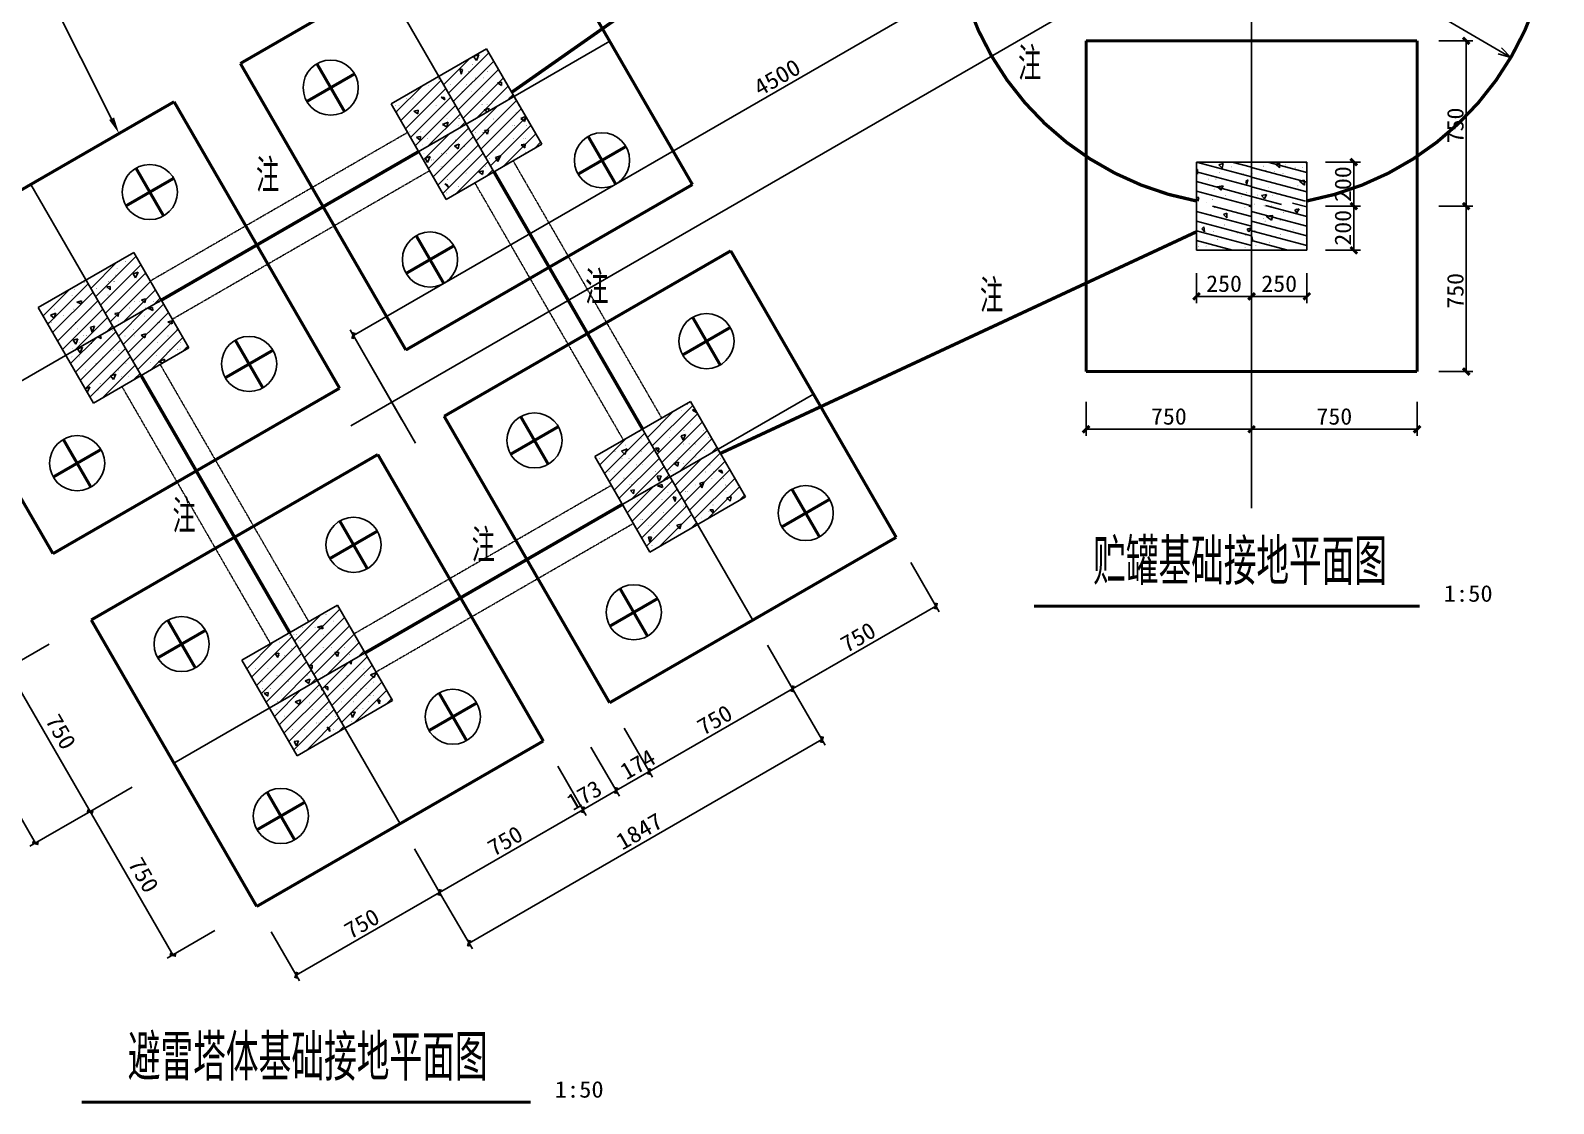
# Model space of a CAD drawing. Header units: millimetres. Extents: x 305 to 121268, y 139 to 42139.
# Drawn here: x 73104 to 86911, y 22163 to 31895 of the extents above; entities that cross this region are included whole.
import ezdxf
from ezdxf.enums import TextEntityAlignment as Align

# ---------------------------------------------------------------- set-up
doc = ezdxf.new("R2010")
doc.units = ezdxf.units.MM
doc.header["$MEASUREMENT"] = 0
doc.linetypes.add('2', pattern=[5, 3, -2])
for name, color, linetype in [('10102', 7, 'Continuous'), ('FZDIM', 3, 'Continuous'), ('GRD', 132, 'Continuous'), ('中文', 2, 'Continuous'), ('图框内框__粗线', 1, 'Continuous'), ('图框外框__细线', 253, 'Continuous'), ('尺寸线及数字', 7, 'Continuous'), ('钢筋', 1, 'Continuous')]:
    doc.layers.add(name, color=color, linetype=linetype)
doc.styles.add('HZ', font='txt', dxfattribs={"width": 0.7, "height": 5, "bigfont": 'STF:宋体'})
doc.styles.add('IDQSTYLE', font='simplex.shx', dxfattribs={"width": 0.7, "bigfont": 'hzfs1.shx'})
doc.linetypes.add('GRD1', pattern='A,0.1,-0.3,0.58,[130,Idq30.shx,S=0.2,R=0,X=0,Y=0],-0.01,[130,Idq30.shx,S=0.2,R=0,X=0,Y=0],-0.01,[130,Idq30.shx,S=0.2,R=0,X=0,Y=0],-0.01,[130,Idq30.shx,S=0.2,R=0,X=0,Y=0],-0.01,0.58,-0.3,0.1', length=2)

msp = doc.modelspace()

# ---------------------------------------------------------------- linework, layer by layer
at = {"layer": '10102'}
for p, q in [((77090, 31643), (76850, 31403)), ((76894, 31327), (77260, 31693)), ((77120, 31657), (77168, 31675)), ((77146, 31623), (77120, 31657)), ((77168, 31675), (77146, 31623)), ((76937, 31251), (77304, 31617)), ((76981, 31175), (77347, 31541)), ((76995, 31546), (77020, 31540)), ((77008, 31499), (76995, 31546)), ((77020, 31540), (77008, 31499)), ((76657, 31393), (76417, 31153)), ((76461, 31077), (76827, 31443)), ((76504, 31001), (76870, 31367)), ((77025, 31099), (77391, 31465)), ((77143, 31097), (77435, 31389)), ((77339, 31420), (77374, 31425)), ((77373, 31394), (77339, 31420)), ((77374, 31425), (77373, 31394)), ((76548, 30925), (76914, 31291)), ((76592, 30849), (76958, 31215)), ((76828, 31291), (76855, 31288)), ((76861, 31264), (76828, 31291)), ((76855, 31288), (76861, 31264)), ((77340, 31210), (77100, 30970)), ((77144, 30894), (77510, 31260)), ((77427, 31261), (77479, 31313)), ((77453, 31288), (77486, 31301)), ((77466, 31283), (77453, 31288)), ((76579, 31162), (76620, 31173)), ((76615, 31138), (76579, 31162)), ((76620, 31173), (76615, 31138)), ((76710, 30847), (77002, 31139)), ((77143, 31097), (77143, 31097)), ((77187, 30818), (77553, 31184)), ((77218, 31174), (77263, 31188)), ((77246, 31156), (77218, 31174)), ((77231, 30742), (77597, 31108)), ((77263, 31188), (77257, 31163)), ((77549, 31097), (77593, 31115)), ((77583, 31070), (77549, 31097)), ((77597, 31110), (77583, 31070)), ((76604, 30928), (76641, 30934)), ((76637, 30900), (76604, 30928)), ((76641, 30934), (76637, 30900)), ((76907, 30960), (76667, 30720)), ((76711, 30644), (77077, 31010)), ((76754, 30568), (77120, 30934)), ((76840, 31043), (76890, 31063)), ((76878, 31022), (76840, 31043)), ((76890, 31063), (76878, 31022)), ((76994, 31011), (77046, 31063)), ((77220, 30987), (77256, 30993)), ((77248, 30955), (77220, 30987)), ((77256, 30993), (77248, 30955)), ((77275, 30666), (77641, 31032)), ((77393, 30664), (77685, 30956)), ((76798, 30492), (77164, 30858)), ((76947, 30847), (76991, 30862)), ((76980, 30820), (76947, 30847)), ((76991, 30862), (76980, 30820)), ((77553, 30856), (77590, 30863)), ((77587, 30830), (77553, 30856)), ((77590, 30863), (77587, 30830)), ((77677, 30828), (77729, 30880)), ((76681, 30735), (76726, 30750)), ((76704, 30698), (76681, 30735)), ((76726, 30750), (76704, 30698)), ((76842, 30416), (77208, 30782)), ((76960, 30414), (77252, 30706)), ((77321, 30743), (77366, 30758)), ((77342, 30705), (77321, 30743)), ((77366, 30758), (77342, 30705)), ((83674, 30700), (84174, 30566)), ((83674, 30700), (84174, 30566)), ((83878, 30677), (83917, 30689)), ((83878, 30677), (83917, 30689)), ((83908, 30647), (83878, 30677)), ((83908, 30647), (83878, 30677)), ((83917, 30689), (83908, 30647)), ((83917, 30689), (83908, 30647)), ((84174, 30654), (83997, 30701)), ((84174, 30654), (83997, 30701)), ((84174, 30653), (84674, 30519)), ((84174, 30653), (84674, 30519)), ((84674, 30607), (84320, 30701)), ((84674, 30607), (84320, 30701)), ((84392, 30680), (84427, 30693)), ((84392, 30680), (84427, 30693)), ((84427, 30649), (84392, 30680)), ((84427, 30649), (84392, 30680)), ((84427, 30693), (84427, 30649)), ((84427, 30693), (84427, 30649)), ((84674, 30694), (84648, 30701)), ((84674, 30694), (84648, 30701)), ((77168, 30613), (77208, 30623)), ((77203, 30588), (77168, 30613)), ((77208, 30623), (77203, 30588)), ((77244, 30578), (77296, 30630)), ((83674, 30633), (83683, 30634)), ((83674, 30633), (83683, 30634)), ((83674, 30612), (84174, 30478)), ((83674, 30612), (84174, 30478)), ((83683, 30591), (83674, 30597)), ((83683, 30591), (83674, 30597)), ((83674, 30524), (84174, 30390)), ((83674, 30524), (84174, 30390)), ((83683, 30634), (83683, 30591)), ((83683, 30634), (83683, 30591)), ((84122, 30524), (84140, 30541)), ((84122, 30524), (84140, 30541)), ((84132, 30500), (84122, 30524)), ((84132, 30500), (84122, 30524)), ((84140, 30541), (84132, 30500)), ((84140, 30541), (84132, 30500)), ((84174, 30565), (84674, 30431)), ((84174, 30565), (84674, 30431)), ((84608, 30527), (84650, 30538)), ((84608, 30527), (84650, 30538)), ((84653, 30493), (84608, 30527)), ((84653, 30493), (84608, 30527)), ((84650, 30538), (84653, 30493)), ((84650, 30538), (84653, 30493)), ((76890, 30474), (76859, 30503)), ((76859, 30503), (76882, 30496)), ((76882, 30496), (76890, 30474)), ((83674, 30437), (84174, 30303)), ((83674, 30437), (84174, 30303)), ((83674, 30379), (83696, 30381)), ((83674, 30379), (83696, 30381)), ((83696, 30381), (83685, 30346)), ((83696, 30381), (83685, 30346)), ((83862, 30477), (83916, 30484)), ((83862, 30477), (83916, 30484)), ((83894, 30446), (83862, 30477)), ((83894, 30446), (83862, 30477)), ((83916, 30484), (83894, 30446)), ((83916, 30484), (83894, 30446)), ((84174, 30477), (84662, 30346)), ((84174, 30477), (84662, 30346)), ((84174, 30389), (84446, 30316)), ((84174, 30389), (84446, 30316)), ((84265, 30397), (84310, 30407)), ((84265, 30397), (84310, 30407)), ((84291, 30369), (84265, 30397)), ((84291, 30369), (84265, 30397)), ((84310, 30407), (84291, 30369)), ((84310, 30407), (84291, 30369)), ((83674, 30253), (84174, 30119)), ((84174, 30207), (83820, 30301)), ((83918, 30225), (83949, 30239)), ((83949, 30239), (83950, 30195)), ((84174, 30294), (84148, 30301)), ((84174, 30253), (84674, 30119)), ((84174, 30253), (84674, 30119)), ((84300, 30307), (84674, 30207)), ((84300, 30307), (84674, 30207)), ((84674, 30294), (84544, 30329)), ((84674, 30294), (84544, 30329)), ((84565, 30266), (84606, 30277)), ((84565, 30266), (84606, 30277)), ((84583, 30240), (84565, 30266)), ((84583, 30240), (84565, 30266)), ((84606, 30277), (84583, 30240)), ((84606, 30277), (84583, 30240)), ((83674, 30165), (84174, 30031)), ((83722, 30096), (83740, 30113)), ((83740, 30113), (83746, 30068)), ((83950, 30195), (83918, 30225)), ((84133, 30094), (84172, 30105)), ((84172, 30105), (84149, 30068)), ((84174, 30165), (84674, 30031)), ((84174, 30165), (84674, 30031)), ((84307, 30210), (84366, 30216)), ((84307, 30210), (84366, 30216)), ((84355, 30175), (84307, 30210)), ((84355, 30175), (84307, 30210)), ((84366, 30216), (84355, 30175)), ((84366, 30216), (84355, 30175)), ((83674, 30077), (84174, 29943)), ((83674, 29989), (84002, 29901)), ((83746, 30068), (83722, 30096)), ((84149, 30068), (84133, 30094)), ((84174, 30077), (84674, 29943)), ((84174, 30077), (84674, 29943)), ((84174, 30025), (84177, 30027)), ((84174, 30025), (84177, 30027)), ((84184, 29982), (84174, 29993)), ((84184, 29982), (84174, 29993)), ((84174, 29989), (84502, 29901)), ((84174, 29989), (84502, 29901)), ((84177, 30027), (84184, 29982)), ((84177, 30027), (84184, 29982)), ((73694, 29480), (74060, 29846)), ((73891, 29796), (73651, 29556)), ((73738, 29404), (74104, 29770)), ((73782, 29328), (74148, 29694)), ((74034, 29689), (74079, 29704)), ((74055, 29651), (74034, 29689)), ((74079, 29704), (74055, 29651)), ((73261, 29230), (73627, 29596)), ((73795, 29571), (73828, 29573)), ((73827, 29542), (73795, 29571)), ((73826, 29252), (74192, 29618)), ((73828, 29573), (73827, 29542)), ((73458, 29546), (73218, 29306)), ((73305, 29154), (73671, 29520)), ((73349, 29078), (73715, 29444)), ((73523, 29431), (73566, 29444)), ((73567, 29414), (73523, 29431)), ((73566, 29444), (73567, 29414)), ((73944, 29250), (74236, 29542)), ((73944, 29047), (74310, 29413)), ((74111, 29453), (74148, 29460)), ((74145, 29427), (74111, 29453)), ((74148, 29460), (74145, 29427)), ((74228, 29414), (74280, 29466)), ((73285, 29312), (73335, 29332)), ((73319, 29286), (73285, 29312)), ((73335, 29332), (73319, 29286)), ((73393, 29002), (73759, 29368)), ((73511, 29000), (73803, 29292)), ((73868, 29329), (73903, 29334)), ((73900, 29301), (73868, 29329)), ((73903, 29334), (73900, 29301)), ((74141, 29363), (73901, 29123)), ((73988, 28971), (74354, 29337)), ((74174, 29375), (74209, 29381)), ((74212, 29354), (74174, 29375)), ((74209, 29381), (74212, 29354)), ((73511, 28797), (73877, 29163)), ((73648, 29205), (73686, 29213)), ((73664, 29160), (73648, 29205)), ((73686, 29213), (73664, 29160)), ((73795, 29164), (73847, 29216)), ((74032, 28895), (74398, 29261)), ((74076, 28819), (74442, 29185)), ((74107, 29131), (74149, 29143)), ((74149, 29143), (74142, 29106)), ((74348, 29252), (74387, 29261)), ((74389, 29233), (74348, 29252)), ((74387, 29261), (74389, 29233)), ((73708, 29113), (73468, 28873)), ((73492, 29087), (73534, 29099)), ((73516, 29051), (73492, 29087)), ((73534, 29099), (73516, 29051)), ((73531, 29006), (73577, 29022)), ((73555, 28970), (73531, 29006)), ((73555, 28721), (73921, 29087)), ((73577, 29022), (73555, 28970)), ((73599, 28645), (73965, 29011)), ((73744, 29102), (73714, 29117)), ((73730, 29126), (73739, 29127)), ((73739, 29127), (73744, 29102)), ((74142, 29106), (74107, 29131)), ((74194, 28817), (74486, 29109)), ((74478, 28981), (74530, 29033)), ((74509, 29013), (74539, 29018)), ((74517, 29003), (74509, 29013)), ((73643, 28569), (74009, 28935)), ((73761, 28567), (74053, 28859)), ((74265, 28889), (74320, 28914)), ((74303, 28880), (74265, 28889)), ((74320, 28914), (74315, 28886)), ((73831, 28763), (73877, 28779)), ((73856, 28728), (73831, 28763)), ((73877, 28779), (73856, 28728)), ((74045, 28731), (74097, 28783)), ((73599, 28645), (73642, 28664)), ((73642, 28664), (73619, 28611)), ((78937, 28444), (78697, 28204)), ((78741, 28128), (79107, 28494)), ((79104, 28452), (79126, 28461)), ((79143, 28431), (79104, 28452)), ((78784, 28052), (79150, 28418)), ((78828, 27976), (79194, 28342)), ((78504, 28194), (78264, 27954)), ((78308, 27878), (78674, 28244)), ((78351, 27802), (78717, 28168)), ((78872, 27900), (79238, 28266)), ((78990, 27898), (79282, 28190)), ((79002, 28219), (79042, 28230)), ((79022, 28179), (79002, 28219)), ((79042, 28230), (79022, 28179)), ((78395, 27726), (78761, 28092)), ((78463, 28080), (78513, 28101)), ((78493, 28050), (78463, 28080)), ((78513, 28101), (78493, 28050)), ((78769, 28106), (78800, 28108)), ((78796, 28074), (78769, 28106)), ((78800, 28108), (78796, 28074)), ((78991, 27695), (79357, 28061)), ((79274, 28062), (79326, 28114)), ((78439, 27650), (78805, 28016)), ((78557, 27648), (78849, 27940)), ((78939, 27969), (78979, 27979)), ((78973, 27943), (78939, 27969)), ((79187, 28011), (78947, 27771)), ((78979, 27979), (78973, 27943)), ((79034, 27619), (79400, 27985)), ((79078, 27543), (79444, 27909)), ((79342, 27905), (79371, 27905)), ((79376, 27880), (79342, 27905)), ((79371, 27905), (79376, 27880)), ((78754, 27761), (78514, 27521)), ((78558, 27445), (78924, 27811)), ((78786, 27852), (78821, 27856)), ((78803, 27808), (78786, 27852)), ((78789, 27766), (78829, 27776)), ((78834, 27751), (78789, 27766)), ((78821, 27856), (78803, 27808)), ((78829, 27776), (78834, 27751)), ((78841, 27812), (78893, 27864)), ((79122, 27467), (79488, 27833)), ((79172, 27790), (79209, 27797)), ((79189, 27747), (79172, 27790)), ((79209, 27797), (79189, 27747)), ((79240, 27465), (79532, 27757)), ((78542, 27723), (78577, 27728)), ((78570, 27691), (78542, 27723)), ((78577, 27728), (78570, 27691)), ((78601, 27369), (78967, 27735)), ((78645, 27293), (79011, 27659)), ((78931, 27664), (78955, 27658)), ((78949, 27623), (78931, 27664)), ((78955, 27658), (78949, 27623)), ((79417, 27656), (79455, 27665)), ((79448, 27627), (79417, 27656)), ((79455, 27665), (79448, 27627)), ((79524, 27629), (79576, 27681)), ((78689, 27217), (79055, 27583)), ((78807, 27215), (79099, 27507)), ((79262, 27546), (79293, 27547)), ((79293, 27517), (79262, 27546)), ((79293, 27547), (79293, 27517)), ((78963, 27408), (79003, 27418)), ((78990, 27374), (78963, 27408)), ((79003, 27418), (78990, 27374)), ((79091, 27379), (79143, 27431)), ((78707, 27303), (78734, 27301)), ((78720, 27257), (78707, 27303)), ((78734, 27301), (78720, 27257)), ((75738, 26597), (75498, 26357)), ((75541, 26281), (75907, 26647)), ((75585, 26205), (75951, 26571)), ((75108, 26031), (75474, 26397)), ((75629, 26129), (75995, 26495)), ((75673, 26053), (76039, 26419)), ((75706, 26482), (75750, 26496)), ((75753, 26469), (75706, 26482)), ((75750, 26496), (75753, 26469)), ((75305, 26347), (75065, 26107)), ((75152, 25955), (75518, 26321)), ((75196, 25879), (75562, 26245)), ((75322, 26245), (75357, 26249)), ((75347, 26209), (75322, 26245)), ((75357, 26249), (75347, 26209)), ((75791, 26051), (76083, 26343)), ((75864, 26254), (75898, 26257)), ((75888, 26218), (75864, 26254)), ((75898, 26257), (75888, 26218)), ((76075, 26215), (76127, 26267)), ((75240, 25803), (75606, 26169)), ((75627, 26137), (75659, 26139)), ((75659, 26108), (75627, 26137)), ((75659, 26139), (75659, 26108)), ((75988, 26164), (75748, 25924)), ((75791, 25848), (76157, 26214)), ((75835, 25772), (76201, 26138)), ((76010, 26147), (75992, 26167)), ((76014, 26180), (76010, 26147)), ((75358, 25801), (75650, 26093)), ((75358, 25598), (75724, 25964)), ((75593, 25998), (75636, 26011)), ((75626, 25972), (75593, 25998)), ((75636, 26011), (75626, 25972)), ((75642, 25965), (75694, 26017)), ((75879, 25696), (76245, 26062)), ((75923, 25620), (76289, 25986)), ((76185, 26051), (76234, 26070)), ((76220, 26026), (76185, 26051)), ((76234, 26070), (76220, 26026)), ((75224, 25886), (75260, 25892)), ((75256, 25858), (75224, 25886)), ((75260, 25892), (75256, 25858)), ((75555, 25914), (75315, 25674)), ((75402, 25522), (75768, 25888)), ((75503, 25805), (75553, 25824)), ((75553, 25824), (75542, 25783)), ((75738, 25919), (75749, 25921)), ((75753, 25915), (75738, 25919)), ((75770, 25941), (75800, 25942)), ((75801, 25913), (75770, 25941)), ((75800, 25942), (75801, 25913)), ((76041, 25618), (76333, 25910)), ((76247, 25827), (76272, 25822)), ((76268, 25787), (76247, 25827)), ((76272, 25822), (76268, 25787)), ((76325, 25782), (76377, 25834)), ((75446, 25446), (75812, 25812)), ((75490, 25370), (75856, 25736)), ((75542, 25783), (75503, 25805)), ((76008, 25708), (76046, 25716)), ((76024, 25664), (76008, 25708)), ((76046, 25716), (76024, 25664)), ((75608, 25368), (75900, 25660)), ((75795, 25577), (75816, 25568)), ((75817, 25538), (75795, 25577)), ((75816, 25568), (75817, 25538)), ((75892, 25532), (75944, 25584)), ((75496, 25448), (75533, 25454)), ((75517, 25408), (75496, 25448)), ((75533, 25454), (75517, 25408))]:
    msp.add_line(p, q, dxfattribs=at)
for points in [[(77169, 31649), (77172, 31646), (77165, 31644), (77168, 31641)], [(77210, 31709), (77214, 31707), (77208, 31704), (77212, 31702)], [(77079, 31526), (77079, 31521), (77073, 31526), (77073, 31520)], [(77111, 31588), (77112, 31583), (77105, 31585), (77107, 31581)], [(77249, 31527), (77250, 31522), (77243, 31526), (77244, 31521)], [(76709, 31399), (76712, 31397), (76706, 31394), (76709, 31392)], [(76804, 31456), (76804, 31451), (76798, 31456), (76798, 31450)], [(76910, 31409), (76914, 31407), (76907, 31404), (76911, 31402)], [(76915, 31466), (76915, 31461), (76909, 31466), (76909, 31460)], [(77017, 31347), (77018, 31341), (77011, 31346), (77012, 31341)], [(77058, 31407), (77059, 31402), (77052, 31406), (77053, 31401)], [(77099, 31409), (77102, 31406), (77095, 31404), (77098, 31401)], [(77107, 31347), (77108, 31342), (77101, 31346), (77102, 31341)], [(77140, 31466), (77140, 31461), (77134, 31466), (77134, 31460)], [(77201, 31348), (77203, 31344), (77196, 31345), (77198, 31341)], [(77208, 31468), (77211, 31465), (77204, 31464), (77207, 31461)], [(76414, 31218), (76417, 31215), (76409, 31214), (76412, 31211)], [(76447, 31217), (76449, 31213), (76442, 31215), (76443, 31211)], [(76513, 31279), (76516, 31276), (76509, 31274), (76512, 31271)], [(76575, 31277), (76575, 31271), (76569, 31276), (76569, 31271)], [(76722, 31337), (76724, 31333), (76717, 31335), (76718, 31331)], [(76782, 31218), (76784, 31215), (76777, 31214), (76779, 31211)], [(77201, 31227), (77202, 31222), (77195, 31226), (77196, 31221)], [(77244, 31227), (77246, 31223), (77238, 31225), (77240, 31221)], [(77324, 31289), (77328, 31287), (77322, 31284), (77326, 31282)], [(77332, 31289), (77335, 31287), (77329, 31284), (77333, 31282)], [(77445, 31287), (77447, 31282), (77439, 31286), (77441, 31281)], [(77491, 31276), (77495, 31274), (77488, 31271), (77492, 31269)], [(77527, 31216), (77531, 31214), (77524, 31211), (77528, 31209)], [(76436, 31158), (76438, 31154), (76431, 31155), (76433, 31151)], [(76540, 31157), (76540, 31151), (76534, 31156), (76534, 31151)], [(76615, 31158), (76618, 31154), (76610, 31155), (76612, 31151)], [(76883, 31096), (76883, 31091), (76877, 31096), (76877, 31090)], [(76985, 31099), (76988, 31096), (76981, 31094), (76985, 31091)], [(76994, 31097), (76995, 31092), (76988, 31096), (76989, 31091)], [(77091, 31168), (77094, 31165), (77086, 31165), (77089, 31161)], [(77161, 31106), (77161, 31105), (77155, 31106), (77155, 31105)], [(77303, 31094), (77304, 31089), (77297, 31093), (77298, 31088)], [(77509, 31154), (77510, 31150), (77503, 31152), (77504, 31148)], [(77563, 31096), (77567, 31094), (77561, 31091), (77564, 31089)], [(76544, 30978), (76547, 30975), (76539, 30975), (76542, 30971)], [(76645, 30977), (76647, 30973), (76639, 30976), (76641, 30971)], [(76860, 31039), (76865, 31037), (76858, 31034), (76862, 31032)], [(76894, 31037), (76895, 31032), (76888, 31036), (76889, 31031)], [(76989, 31038), (76991, 31034), (76984, 31035), (76986, 31031)], [(77030, 30966), (77034, 30964), (77028, 30961), (77032, 30959)], [(77062, 31026), (77066, 31024), (77059, 31021), (77063, 31019)], [(77138, 30975), (77140, 30971), (77133, 30972), (77135, 30968)], [(77200, 30976), (77203, 30973), (77196, 30971), (77199, 30968)], [(77212, 30974), (77213, 30970), (77206, 30972), (77208, 30968)], [(77475, 31036), (77479, 31034), (77472, 31031), (77476, 31029)], [(77496, 31033), (77496, 31027), (77490, 31033), (77490, 31027)], [(77602, 31036), (77605, 31033), (77598, 31031), (77602, 31028)], [(76655, 30859), (76658, 30857), (76652, 30854), (76655, 30852)], [(76705, 30919), (76708, 30916), (76701, 30914), (76705, 30911)], [(76913, 30844), (76915, 30840), (76908, 30842), (76909, 30838)], [(76957, 30904), (76959, 30900), (76951, 30902), (76953, 30898)], [(77039, 30846), (77043, 30843), (77036, 30841), (77039, 30838)], [(77290, 30794), (77292, 30790), (77285, 30792), (77286, 30788)], [(77353, 30856), (77356, 30854), (77350, 30851), (77353, 30849)], [(77481, 30916), (77485, 30914), (77479, 30911), (77483, 30909)], [(77554, 30855), (77557, 30852), (77549, 30851), (77552, 30848)], [(77557, 30855), (77559, 30852), (77552, 30852), (77555, 30848)], [(77575, 30914), (77576, 30910), (77569, 30912), (77571, 30908)], [(77592, 30795), (77594, 30791), (77587, 30792), (77589, 30788)], [(77593, 30916), (77598, 30914), (77591, 30911), (77595, 30909)], [(76674, 30785), (76676, 30781), (76669, 30782), (76671, 30778)], [(76743, 30724), (76743, 30718), (76737, 30723), (76738, 30718)], [(76761, 30724), (76762, 30720), (76755, 30722), (76757, 30718)], [(76826, 30665), (76829, 30662), (76821, 30661), (76824, 30658)], [(76832, 30784), (76834, 30780), (76827, 30782), (76828, 30778)], [(76842, 30666), (76846, 30664), (76839, 30661), (76843, 30659)], [(76879, 30784), (76880, 30780), (76873, 30782), (76874, 30778)], [(77066, 30725), (77068, 30722), (77061, 30721), (77064, 30718)], [(77229, 30665), (77232, 30662), (77224, 30661), (77227, 30658)], [(77265, 30734), (77266, 30728), (77259, 30733), (77260, 30727)], [(77395, 30674), (77397, 30670), (77389, 30672), (77391, 30668)], [(83828, 30697), (83829, 30701), (83833, 30695), (83835, 30699)], [(83828, 30697), (83829, 30701), (83833, 30695), (83835, 30699)], [(83990, 30657), (83993, 30661), (83995, 30654), (83998, 30657)], [(83990, 30657), (83993, 30661), (83995, 30654), (83998, 30657)], [(84279, 30665), (84284, 30668), (84282, 30660), (84287, 30663)], [(84279, 30665), (84284, 30668), (84282, 30660), (84287, 30663)], [(84417, 30661), (84418, 30665), (84423, 30660), (84424, 30665)], [(84417, 30661), (84418, 30665), (84423, 30660), (84424, 30665)], [(84479, 30674), (84481, 30678), (84485, 30672), (84487, 30676)], [(84479, 30674), (84481, 30678), (84485, 30672), (84487, 30676)], [(84565, 30649), (84571, 30652), (84568, 30644), (84574, 30647)], [(84565, 30649), (84571, 30652), (84568, 30644), (84574, 30647)], [(84632, 30652), (84636, 30655), (84636, 30647), (84640, 30651)], [(84632, 30652), (84636, 30655), (84636, 30647), (84640, 30651)], [(76887, 30544), (76887, 30538), (76881, 30543), (76881, 30538)], [(76907, 30604), (76907, 30598), (76901, 30603), (76901, 30598)], [(76961, 30546), (76964, 30543), (76957, 30541), (76960, 30538)], [(77053, 30606), (77057, 30603), (77050, 30601), (77053, 30598)], [(77272, 30604), (77273, 30598), (77266, 30603), (77267, 30598)], [(83777, 30546), (83779, 30550), (83782, 30543), (83784, 30547)], [(83777, 30546), (83779, 30550), (83782, 30543), (83784, 30547)], [(83847, 30547), (83852, 30551), (83850, 30542), (83855, 30545)], [(83847, 30547), (83852, 30551), (83850, 30542), (83855, 30545)], [(83881, 30604), (83881, 30608), (83887, 30603), (83887, 30607)], [(83881, 30604), (83881, 30608), (83887, 30603), (83887, 30607)], [(84095, 30595), (84098, 30599), (84100, 30592), (84103, 30595)], [(84095, 30595), (84098, 30599), (84100, 30592), (84103, 30595)], [(84140, 30636), (84140, 30640), (84145, 30635), (84146, 30639)], [(84140, 30636), (84140, 30640), (84145, 30635), (84146, 30639)], [(84177, 30597), (84178, 30601), (84183, 30596), (84184, 30600)], [(84177, 30597), (84178, 30601), (84183, 30596), (84184, 30600)], [(84300, 30626), (84302, 30630), (84305, 30623), (84307, 30627)], [(84300, 30626), (84302, 30630), (84305, 30623), (84307, 30627)], [(84377, 30615), (84381, 30618), (84381, 30610), (84385, 30614)], [(84377, 30615), (84381, 30618), (84381, 30610), (84385, 30614)], [(84455, 30600), (84460, 30603), (84458, 30595), (84463, 30598)], [(84455, 30600), (84460, 30603), (84458, 30595), (84463, 30598)], [(76876, 30425), (76878, 30421), (76870, 30422), (76872, 30418)], [(76986, 30484), (76987, 30478), (76980, 30483), (76981, 30478)], [(83830, 30457), (83834, 30460), (83833, 30452), (83838, 30455)], [(83830, 30457), (83834, 30460), (83833, 30452), (83838, 30455)], [(83934, 30396), (83938, 30399), (83938, 30391), (83942, 30395)], [(83934, 30396), (83938, 30399), (83938, 30391), (83942, 30395)], [(84064, 30411), (84068, 30414), (84068, 30406), (84072, 30410)], [(84064, 30411), (84068, 30414), (84068, 30406), (84072, 30410)], [(84076, 30391), (84080, 30394), (84079, 30386), (84084, 30389)], [(84076, 30391), (84080, 30394), (84079, 30386), (84084, 30389)], [(84123, 30428), (84126, 30431), (84127, 30424), (84130, 30428)], [(84123, 30428), (84126, 30431), (84127, 30424), (84130, 30428)], [(84222, 30401), (84225, 30405), (84227, 30398), (84230, 30401)], [(84222, 30401), (84225, 30405), (84227, 30398), (84230, 30401)], [(84322, 30471), (84326, 30474), (84325, 30466), (84329, 30469)], [(84322, 30471), (84326, 30474), (84325, 30466), (84329, 30469)], [(84362, 30399), (84365, 30403), (84367, 30395), (84370, 30399)], [(84362, 30399), (84365, 30403), (84367, 30395), (84370, 30399)], [(84511, 30380), (84514, 30384), (84516, 30377), (84519, 30381)], [(84511, 30380), (84514, 30384), (84516, 30377), (84519, 30381)], [(84590, 30486), (84594, 30490), (84593, 30482), (84598, 30485)], [(84590, 30486), (84594, 30490), (84593, 30482), (84598, 30485)], [(83672, 30365), (83672, 30370), (83678, 30366), (83678, 30370)], [(83672, 30365), (83672, 30370), (83678, 30366), (83678, 30370)], [(83758, 30338), (83760, 30341), (83764, 30335), (83765, 30339)], [(83758, 30338), (83760, 30341), (83764, 30335), (83765, 30339)], [(83814, 30364), (83818, 30367), (83818, 30359), (83822, 30363)], [(83814, 30364), (83818, 30367), (83818, 30359), (83822, 30363)], [(83834, 30288), (83838, 30292), (83838, 30284), (83842, 30287)], [(84110, 30289), (84111, 30293), (84115, 30287), (84117, 30291)], [(84175, 30248), (84176, 30252), (84181, 30246), (84182, 30250)], [(84175, 30248), (84176, 30252), (84181, 30246), (84182, 30250)], [(84199, 30319), (84200, 30323), (84205, 30317), (84206, 30321)], [(84199, 30319), (84200, 30323), (84205, 30317), (84206, 30321)], [(84284, 30304), (84289, 30307), (84287, 30299), (84292, 30302)], [(84284, 30304), (84289, 30307), (84287, 30299), (84292, 30302)], [(84352, 30303), (84355, 30306), (84358, 30299), (84360, 30303)], [(84352, 30303), (84355, 30306), (84358, 30299), (84360, 30303)], [(84457, 30243), (84461, 30246), (84461, 30238), (84465, 30242)], [(84457, 30243), (84461, 30246), (84461, 30238), (84465, 30242)], [(84526, 30244), (84530, 30247), (84530, 30239), (84534, 30243)], [(84526, 30244), (84530, 30247), (84530, 30239), (84534, 30243)], [(84574, 30279), (84576, 30283), (84579, 30276), (84581, 30280)], [(84574, 30279), (84576, 30283), (84579, 30276), (84581, 30280)], [(84626, 30309), (84628, 30313), (84631, 30306), (84633, 30310)], [(84626, 30309), (84628, 30313), (84631, 30306), (84633, 30310)], [(83801, 30227), (83805, 30230), (83804, 30222), (83809, 30225)], [(83864, 30114), (83864, 30118), (83870, 30114), (83870, 30118)], [(83925, 30131), (83930, 30134), (83929, 30126), (83933, 30129)], [(84281, 30186), (84284, 30190), (84286, 30183), (84288, 30187)], [(84281, 30186), (84284, 30190), (84286, 30183), (84288, 30187)], [(84293, 30165), (84296, 30169), (84298, 30162), (84301, 30165)], [(84293, 30165), (84296, 30169), (84298, 30162), (84301, 30165)], [(84429, 30170), (84431, 30174), (84434, 30167), (84436, 30171)], [(84429, 30170), (84431, 30174), (84434, 30167), (84436, 30171)], [(83739, 30091), (83740, 30095), (83744, 30089), (83746, 30093)], [(83822, 30071), (83826, 30074), (83825, 30066), (83830, 30069)], [(83863, 29994), (83863, 29999), (83869, 29994), (83869, 29999)], [(84039, 30052), (84043, 30056), (84044, 30048), (84047, 30052)], [(84117, 30037), (84120, 30041), (84122, 30034), (84125, 30037)], [(84154, 30095), (84159, 30098), (84158, 30090), (84162, 30093)], [(84202, 30080), (84203, 30085), (84208, 30080), (84209, 30084)], [(84202, 30080), (84203, 30085), (84208, 30080), (84209, 30084)], [(84334, 29972), (84335, 29976), (84340, 29971), (84341, 29975)], [(84334, 29972), (84335, 29976), (84340, 29971), (84341, 29975)], [(84432, 30043), (84431, 30047), (84438, 30043), (84437, 30048)], [(84432, 30043), (84431, 30047), (84438, 30043), (84437, 30048)], [(84547, 30084), (84547, 30089), (84553, 30083), (84553, 30088)], [(84547, 30084), (84547, 30089), (84553, 30083), (84553, 30088)], [(84662, 30007), (84664, 30011), (84667, 30004), (84669, 30007)], [(84662, 30007), (84664, 30011), (84667, 30004), (84669, 30007)], [(74019, 29860), (74020, 29854), (74013, 29859), (74014, 29854)], [(83692, 29931), (83692, 29935), (83698, 29931), (83698, 29936)], [(83758, 29937), (83757, 29941), (83764, 29937), (83763, 29942)], [(84111, 29929), (84114, 29932), (84115, 29925), (84118, 29928)], [(84165, 29957), (84170, 29960), (84168, 29951), (84173, 29954)], [(84212, 29944), (84211, 29948), (84218, 29945), (84217, 29949)], [(84212, 29944), (84211, 29948), (84218, 29945), (84217, 29949)], [(73891, 29740), (73893, 29736), (73886, 29738), (73887, 29734)], [(73968, 29801), (73971, 29798), (73963, 29798), (73966, 29794)], [(73504, 29552), (73507, 29550), (73501, 29547), (73504, 29544)], [(73594, 29612), (73598, 29610), (73591, 29607), (73595, 29604)], [(73703, 29560), (73704, 29554), (73697, 29559), (73698, 29554)], [(73789, 29562), (73793, 29560), (73786, 29557), (73789, 29554)], [(73813, 29620), (73814, 29615), (73807, 29619), (73808, 29614)], [(73858, 29622), (73862, 29620), (73855, 29617), (73859, 29615)], [(73869, 29620), (73870, 29615), (73863, 29619), (73864, 29614)], [(73876, 29680), (73878, 29676), (73871, 29678), (73872, 29674)], [(74014, 29562), (74017, 29560), (74011, 29557), (74014, 29554)], [(74145, 29682), (74148, 29679), (74141, 29677), (74144, 29674)], [(73481, 29492), (73485, 29490), (73478, 29487), (73482, 29485)], [(73577, 29432), (73580, 29429), (73573, 29427), (73576, 29424)], [(73703, 29431), (73706, 29428), (73698, 29427), (73701, 29424)], [(73715, 29501), (73718, 29498), (73711, 29497), (73714, 29494)], [(73811, 29499), (73811, 29494), (73805, 29499), (73805, 29493)], [(74050, 29441), (74052, 29437), (74045, 29438), (74047, 29434)], [(74094, 29442), (74097, 29440), (74091, 29437), (74094, 29435)], [(74191, 29501), (74194, 29498), (74187, 29497), (74190, 29494)], [(74218, 29442), (74221, 29439), (74214, 29437), (74217, 29434)], [(74272, 29428), (74275, 29425), (74267, 29425), (74270, 29421)], [(73322, 29371), (73324, 29368), (73317, 29367), (73320, 29364)], [(73330, 29311), (73333, 29308), (73326, 29307), (73329, 29304)], [(73408, 29310), (73409, 29304), (73402, 29309), (73403, 29304)], [(73458, 29311), (73461, 29308), (73453, 29307), (73456, 29304)], [(73498, 29371), (73501, 29367), (73493, 29368), (73496, 29364)], [(73655, 29372), (73658, 29369), (73651, 29367), (73654, 29364)], [(73868, 29321), (73870, 29318), (73863, 29318), (73865, 29314)], [(74002, 29380), (74003, 29375), (73996, 29379), (73997, 29374)], [(74141, 29308), (74143, 29304), (74136, 29305), (74138, 29301)], [(74149, 29381), (74151, 29377), (74144, 29378), (74146, 29374)], [(74179, 29368), (74182, 29364), (74174, 29365), (74177, 29361)], [(73267, 29250), (73268, 29244), (73261, 29249), (73262, 29244)], [(73292, 29252), (73295, 29249), (73288, 29247), (73292, 29244)], [(73475, 29190), (73476, 29185), (73470, 29189), (73471, 29184)], [(73511, 29251), (73514, 29248), (73507, 29247), (73510, 29244)], [(73527, 29192), (73531, 29190), (73524, 29187), (73528, 29185)], [(73672, 29191), (73673, 29186), (73666, 29188), (73668, 29184)], [(73852, 29177), (73852, 29171), (73846, 29176), (73846, 29171)], [(73901, 29262), (73905, 29260), (73899, 29257), (73903, 29255)], [(74040, 29189), (74044, 29186), (74037, 29184), (74040, 29181)], [(74256, 29248), (74258, 29245), (74251, 29244), (74254, 29241)], [(74277, 29247), (74279, 29243), (74272, 29245), (74273, 29241)], [(74324, 29187), (74325, 29182), (74318, 29186), (74319, 29181)], [(74427, 29187), (74429, 29183), (74422, 29185), (74423, 29181)], [(73484, 29012), (73488, 29010), (73482, 29007), (73486, 29005)], [(73550, 29072), (73553, 29069), (73546, 29067), (73550, 29064)], [(73583, 29132), (73586, 29129), (73579, 29127), (73583, 29124)], [(73616, 29130), (73617, 29125), (73610, 29129), (73611, 29124)], [(73661, 29058), (73664, 29054), (73656, 29055), (73658, 29051)], [(73747, 29119), (73750, 29116), (73743, 29114), (73747, 29111)], [(73856, 28997), (73857, 28993), (73850, 28995), (73852, 28991)], [(73908, 28998), (73910, 28994), (73903, 28995), (73905, 28991)], [(73964, 29127), (73964, 29121), (73958, 29126), (73958, 29121)], [(74045, 29129), (74048, 29126), (74041, 29124), (74045, 29121)], [(74197, 29068), (74200, 29065), (74192, 29064), (74195, 29061)], [(74257, 29069), (74261, 29067), (74254, 29064), (74258, 29062)], [(74355, 29127), (74355, 29121), (74349, 29126), (74349, 29121)], [(74364, 29007), (74366, 29003), (74359, 29005), (74360, 29001)], [(74439, 29006), (74439, 29001), (74433, 29006), (74433, 29000)], [(74460, 29009), (74463, 29006), (74456, 29004), (74459, 29001)], [(74465, 29069), (74469, 29067), (74462, 29064), (74466, 29062)], [(73482, 28937), (73483, 28933), (73476, 28935), (73478, 28931)], [(73548, 28938), (73550, 28934), (73543, 28935), (73545, 28931)], [(73594, 28877), (73596, 28873), (73588, 28875), (73590, 28871)], [(73699, 28877), (73701, 28873), (73693, 28875), (73695, 28871)], [(73757, 28937), (73757, 28932), (73751, 28936), (73751, 28931)], [(73970, 28878), (73972, 28874), (73964, 28875), (73967, 28871)], [(74194, 28887), (74196, 28882), (74189, 28886), (74190, 28881)], [(74198, 28949), (74202, 28947), (74195, 28944), (74199, 28942)], [(74245, 28949), (74249, 28947), (74242, 28944), (74246, 28942)], [(73604, 28819), (73607, 28816), (73600, 28814), (73603, 28811)], [(73829, 28758), (73832, 28755), (73824, 28754), (73827, 28751)], [(73902, 28819), (73905, 28816), (73898, 28814), (73901, 28811)], [(73903, 28818), (73906, 28815), (73899, 28814), (73901, 28811)], [(73929, 28759), (73932, 28756), (73925, 28754), (73928, 28751)], [(73995, 28757), (73996, 28752), (73990, 28756), (73990, 28751)], [(74078, 28828), (74081, 28825), (74073, 28824), (74076, 28821)], [(73719, 28636), (73719, 28631), (73713, 28636), (73713, 28630)], [(73737, 28697), (73739, 28693), (73732, 28695), (73733, 28691)], [(73768, 28698), (73771, 28695), (73763, 28694), (73766, 28691)], [(73653, 28579), (73656, 28576), (73649, 28574), (73652, 28571)], [(79007, 28449), (79011, 28447), (79003, 28445), (79007, 28442)], [(79066, 28507), (79066, 28502), (79060, 28507), (79060, 28501)], [(78813, 28329), (78816, 28326), (78809, 28325), (78812, 28322)], [(78865, 28389), (78867, 28385), (78860, 28386), (78862, 28382)], [(79089, 28329), (79091, 28326), (79084, 28325), (79087, 28322)], [(78626, 28258), (78627, 28253), (78620, 28257), (78621, 28252)], [(78642, 28199), (78644, 28195), (78637, 28196), (78639, 28192)], [(78895, 28210), (78898, 28207), (78891, 28205), (78894, 28202)], [(78908, 28270), (78912, 28267), (78905, 28265), (78908, 28262)], [(79031, 28267), (79031, 28262), (79025, 28267), (79025, 28261)], [(79037, 28209), (79040, 28207), (79033, 28205), (79036, 28202)], [(79208, 28269), (79210, 28265), (79203, 28266), (79205, 28262)], [(79250, 28208), (79251, 28203), (79244, 28206), (79245, 28202)], [(78406, 28078), (78407, 28073), (78400, 28077), (78401, 28072)], [(78500, 28138), (78502, 28134), (78495, 28136), (78496, 28132)], [(78644, 28079), (78647, 28076), (78640, 28075), (78643, 28072)], [(78785, 28089), (78787, 28085), (78779, 28086), (78781, 28082)], [(78974, 28029), (78977, 28026), (78970, 28025), (78973, 28022)], [(79029, 28147), (79030, 28142), (79023, 28147), (79024, 28141)], [(79077, 28149), (79080, 28145), (79072, 28146), (79075, 28142)], [(79084, 28089), (79087, 28087), (79080, 28085), (79083, 28082)], [(79132, 28148), (79133, 28142), (79126, 28147), (79127, 28142)], [(79212, 28089), (79215, 28086), (79208, 28085), (79211, 28082)], [(79338, 28076), (79341, 28072), (79333, 28073), (79336, 28069)], [(78266, 28018), (78267, 28014), (78260, 28016), (78262, 28012)], [(78350, 27899), (78352, 27896), (78345, 27895), (78347, 27892)], [(78403, 27898), (78404, 27893), (78397, 27897), (78398, 27892)], [(78469, 28018), (78469, 28012), (78463, 28017), (78463, 28012)], [(78531, 28018), (78533, 28013), (78526, 28016), (78527, 28012)], [(78601, 27958), (78603, 27954), (78596, 27956), (78598, 27952)], [(78654, 27959), (78657, 27956), (78650, 27955), (78653, 27952)], [(78770, 27898), (78771, 27892), (78764, 27897), (78765, 27891)], [(78836, 27957), (78836, 27952), (78830, 27957), (78830, 27951)], [(78911, 27908), (78912, 27903), (78905, 27906), (78906, 27902)], [(79024, 27968), (79025, 27964), (79018, 27966), (79020, 27962)], [(79141, 28028), (79141, 28022), (79135, 28027), (79135, 28022)], [(79224, 27894), (79225, 27889), (79218, 27894), (79219, 27888)], [(79263, 27957), (79267, 27955), (79260, 27952), (79265, 27950)], [(79297, 27897), (79301, 27894), (79294, 27892), (79298, 27889)], [(79362, 28016), (79364, 28012), (79357, 28013), (79359, 28009)], [(78481, 27838), (78482, 27833), (78475, 27837), (78477, 27832)], [(78487, 27839), (78490, 27836), (78483, 27835), (78485, 27832)], [(78532, 27779), (78535, 27776), (78528, 27775), (78531, 27772)], [(78549, 27838), (78550, 27832), (78543, 27837), (78544, 27832)], [(78554, 27780), (78558, 27778), (78551, 27775), (78555, 27772)], [(78830, 27765), (78831, 27759), (78824, 27764), (78825, 27758)], [(78880, 27824), (78880, 27819), (78874, 27824), (78874, 27818)], [(79133, 27835), (79134, 27830), (79127, 27834), (79128, 27829)], [(79132, 27777), (79135, 27775), (79129, 27772), (79132, 27769)], [(79282, 27835), (79284, 27831), (79277, 27833), (79278, 27829)], [(79387, 27837), (79391, 27834), (79384, 27832), (79388, 27829)], [(79410, 27775), (79411, 27770), (79404, 27774), (79405, 27769)], [(79517, 27775), (79518, 27769), (79511, 27774), (79512, 27769)], [(78407, 27719), (78409, 27715), (78402, 27716), (78404, 27712)], [(78451, 27658), (78452, 27653), (78445, 27656), (78446, 27652)], [(78607, 27644), (78607, 27639), (78601, 27644), (78601, 27638)], [(78832, 27645), (78833, 27639), (78826, 27644), (78827, 27639)], [(78882, 27707), (78886, 27705), (78879, 27702), (78883, 27699)], [(79042, 27715), (79042, 27709), (79036, 27714), (79036, 27708)], [(79057, 27657), (79060, 27654), (79053, 27652), (79056, 27649)], [(79061, 27716), (79064, 27713), (79057, 27712), (79060, 27709)], [(79170, 27656), (79172, 27653), (79165, 27652), (79167, 27649)], [(79408, 27717), (79412, 27715), (79406, 27712), (79410, 27710)], [(79409, 27657), (79413, 27655), (79407, 27651), (79411, 27650)], [(78490, 27584), (78490, 27579), (78484, 27584), (78484, 27578)], [(78637, 27526), (78639, 27522), (78631, 27523), (78633, 27519)], [(78735, 27526), (78738, 27523), (78730, 27522), (78733, 27519)], [(78843, 27525), (78845, 27521), (78838, 27523), (78839, 27519)], [(79028, 27585), (79030, 27581), (79022, 27583), (79024, 27579)], [(79043, 27585), (79045, 27581), (79038, 27583), (79039, 27579)], [(79184, 27477), (79188, 27474), (79181, 27472), (79184, 27469)], [(79257, 27535), (79258, 27530), (79251, 27534), (79252, 27529)], [(79293, 27594), (79294, 27589), (79287, 27594), (79288, 27588)], [(79453, 27596), (79456, 27592), (79448, 27593), (79451, 27589)], [(78627, 27345), (78628, 27340), (78621, 27344), (78622, 27339)], [(78641, 27465), (78643, 27461), (78635, 27463), (78637, 27459)], [(78654, 27464), (78654, 27459), (78648, 27464), (78648, 27458)], [(78706, 27406), (78709, 27402), (78701, 27403), (78704, 27399)], [(78733, 27405), (78734, 27400), (78727, 27404), (78728, 27399)], [(78754, 27345), (78755, 27340), (78748, 27344), (78749, 27339)], [(78833, 27464), (78833, 27458), (78827, 27464), (78827, 27458)], [(78895, 27407), (78899, 27404), (78892, 27402), (78895, 27399)], [(78738, 27227), (78742, 27225), (78735, 27222), (78739, 27219)], [(78923, 27285), (78924, 27281), (78917, 27284), (78918, 27280)], [(75883, 26662), (75885, 26659), (75878, 26658), (75880, 26655)], [(75786, 26600), (75786, 26595), (75780, 26600), (75780, 26594)], [(75850, 26542), (75852, 26537), (75845, 26539), (75847, 26535)], [(75453, 26410), (75453, 26405), (75447, 26410), (75447, 26404)], [(75494, 26421), (75496, 26416), (75489, 26419), (75490, 26415)], [(75520, 26422), (75522, 26418), (75514, 26419), (75516, 26415)], [(75568, 26483), (75572, 26481), (75565, 26478), (75569, 26476)], [(75687, 26481), (75688, 26476), (75681, 26480), (75682, 26475)], [(75761, 26422), (75764, 26419), (75757, 26418), (75760, 26415)], [(75365, 26351), (75366, 26347), (75359, 26349), (75361, 26345)], [(75468, 26293), (75472, 26290), (75465, 26288), (75468, 26285)], [(75539, 26362), (75541, 26358), (75534, 26359), (75536, 26355)], [(75555, 26363), (75559, 26361), (75552, 26358), (75556, 26356)], [(75730, 26243), (75734, 26240), (75727, 26238), (75731, 26235)], [(75760, 26301), (75761, 26295), (75754, 26300), (75755, 26294)], [(75836, 26302), (75838, 26298), (75831, 26299), (75833, 26295)], [(75954, 26301), (75955, 26296), (75948, 26300), (75949, 26295)], [(75997, 26241), (75998, 26235), (75991, 26240), (75992, 26235)], [(76055, 26362), (76057, 26358), (76050, 26359), (76052, 26355)], [(76095, 26243), (76099, 26241), (76092, 26238), (76096, 26236)], [(75074, 26112), (75076, 26108), (75069, 26109), (75071, 26105)], [(75127, 26172), (75130, 26169), (75123, 26168), (75125, 26165)], [(75142, 26113), (75145, 26110), (75138, 26108), (75142, 26105)], [(75249, 26170), (75249, 26165), (75243, 26170), (75243, 26164)], [(75258, 26112), (75261, 26108), (75253, 26109), (75256, 26105)], [(75361, 26172), (75364, 26170), (75357, 26168), (75360, 26165)], [(75365, 26231), (75367, 26227), (75360, 26229), (75361, 26225)], [(75411, 26232), (75413, 26228), (75406, 26229), (75408, 26225)], [(75655, 26122), (75658, 26120), (75651, 26118), (75654, 26115)], [(75796, 26183), (75800, 26181), (75794, 26177), (75798, 26176)], [(75901, 26182), (75903, 26178), (75896, 26179), (75898, 26175)], [(76108, 26170), (76111, 26167), (76104, 26165), (76108, 26162)], [(76129, 26108), (76130, 26103), (76123, 26106), (76124, 26102)], [(76131, 26228), (76132, 26224), (76125, 26226), (76127, 26222)], [(75208, 25992), (75210, 25988), (75203, 25989), (75205, 25985)], [(75340, 26051), (75341, 26045), (75334, 26050), (75335, 26045)], [(75386, 26051), (75388, 26047), (75380, 26049), (75382, 26045)], [(75447, 25991), (75449, 25987), (75441, 25989), (75443, 25985)], [(75615, 26051), (75616, 26046), (75609, 26049), (75610, 26045)], [(75615, 25992), (75617, 25989), (75610, 25988), (75613, 25985)], [(75710, 25980), (75714, 25978), (75707, 25975), (75711, 25973)], [(75747, 26063), (75751, 26061), (75744, 26058), (75748, 26056)], [(75976, 26047), (75976, 26042), (75970, 26047), (75971, 26041)], [(75983, 25988), (75984, 25983), (75978, 25987), (75978, 25982)], [(76133, 26049), (76135, 26045), (76128, 26046), (76130, 26042)], [(76170, 25988), (76171, 25983), (76164, 25987), (76165, 25982)], [(76215, 25989), (76217, 25985), (76209, 25986), (76212, 25982)], [(75209, 25931), (75211, 25927), (75204, 25929), (75206, 25925)], [(75283, 25930), (75283, 25924), (75277, 25930), (75277, 25924)], [(75383, 25872), (75386, 25869), (75379, 25868), (75382, 25865)], [(75487, 25860), (75490, 25857), (75483, 25855), (75487, 25852)], [(75707, 25919), (75709, 25915), (75702, 25916), (75704, 25912)], [(75945, 25929), (75948, 25925), (75940, 25926), (75943, 25922)], [(76059, 25870), (76062, 25867), (76055, 25865), (76058, 25862)], [(76099, 25929), (76102, 25925), (76094, 25926), (76096, 25922)], [(76148, 25929), (76151, 25926), (76143, 25925), (76146, 25922)], [(76184, 25868), (76185, 25862), (76179, 25867), (76179, 25862)], [(76216, 25869), (76218, 25865), (76211, 25866), (76213, 25862)], [(75339, 25739), (75342, 25736), (75334, 25735), (75337, 25732)], [(75345, 25812), (75347, 25807), (75339, 25809), (75341, 25805)], [(75560, 25798), (75561, 25792), (75554, 25797), (75555, 25792)], [(75633, 25800), (75637, 25798), (75630, 25795), (75634, 25792)], [(75660, 25738), (75661, 25733), (75654, 25737), (75655, 25732)], [(75794, 25738), (75795, 25732), (75788, 25737), (75789, 25732)], [(75925, 25810), (75929, 25808), (75922, 25805), (75926, 25802)], [(76032, 25810), (76036, 25807), (76029, 25805), (76032, 25802)], [(76068, 25748), (76069, 25744), (76062, 25746), (76064, 25742)], [(76121, 25748), (76122, 25744), (76115, 25746), (76117, 25742)], [(76146, 25688), (76147, 25683), (76140, 25687), (76141, 25682)], [(76168, 25809), (76171, 25806), (76164, 25805), (76167, 25802)], [(75407, 25680), (75410, 25677), (75403, 25675), (75406, 25672)], [(75482, 25558), (75482, 25552), (75476, 25557), (75476, 25551)], [(75591, 25559), (75594, 25556), (75586, 25555), (75589, 25552)], [(75621, 25618), (75622, 25613), (75615, 25617), (75616, 25612)], [(75697, 25618), (75698, 25612), (75691, 25617), (75692, 25612)], [(75721, 25618), (75723, 25614), (75716, 25616), (75717, 25612)], [(75785, 25678), (75787, 25674), (75780, 25676), (75781, 25672)], [(75853, 25560), (75856, 25557), (75850, 25555), (75853, 25552)], [(75871, 25679), (75873, 25676), (75866, 25675), (75869, 25672)], [(76014, 25629), (76018, 25627), (76010, 25625), (76014, 25622)], [(75424, 25500), (75428, 25498), (75421, 25495), (75425, 25493)], [(75609, 25499), (75612, 25497), (75605, 25495), (75608, 25492)], [(75679, 25440), (75683, 25437), (75676, 25435), (75680, 25432)], [(75527, 25379), (75530, 25376), (75522, 25375), (75525, 25372)]]:
    msp.add_solid(points, dxfattribs=at)
at = {"layer": 'FZDIM', "color": 3, "linetype": 'Continuous'}
msp.add_line((73839, 31094), (72952, 32863), dxfattribs=at)
msp.add_solid([(73862, 31106), (73817, 31083), (73907, 30960)], dxfattribs=at)
at = {"layer": 'GRD', "color": 132, "linetype": 'GRD1', "ltscale": 500, "const_width": 30}
for points in [[(77467, 31334), (81365, 34068)], [(76623, 30796), (74290, 29449)], [(78653, 28280), (77306, 30613)], [(79358, 28059), (83674, 30069)], [(74107, 28766), (75454, 26433)], [(76137, 26250), (78470, 27597)]]:
    msp.add_lwpolyline(points, dxfattribs=at)
for points in [[(81607, 33928, 0.460111), (83674, 30348, 0.460111)], [(84674, 30348, 0.460111), (86741, 33928, 0.460111)]]:
    msp.add_lwpolyline(points, format="xyb", dxfattribs=at)
at = {"layer": '图框内框__粗线', "color": 2, "linetype": '2'}
for p, q in [((75657, 30470), (76523, 30970)), ((77979, 29847), (77479, 30713)), ((75857, 30123), (76723, 30623)), ((77632, 29647), (77132, 30513)), ((74190, 29623), (75657, 30470)), ((74390, 29276), (75857, 30123)), ((78826, 28380), (77979, 29847)), ((78479, 28180), (77632, 29647)), ((75127, 27399), (74280, 28866)), ((74780, 27199), (73933, 28666)), ((77504, 27270), (78370, 27770)), ((75627, 26533), (75127, 27399)), ((77704, 26924), (78570, 27424)), ((76037, 26423), (77504, 27270)), ((75280, 26333), (74780, 27199)), ((76237, 26077), (77704, 26924))]:
    msp.add_line(p, q, dxfattribs=at)
at = {"layer": '图框内框__粗线', "const_width": 27}
for points in [[(77605, 33095), (75007, 31595)], [(79105, 30497), (77605, 33095)], [(82674, 31801), (82674, 28801)], [(85674, 31801), (82674, 31801)], [(85674, 31801), (85674, 28801)], [(76507, 28997), (75007, 31595)], [(76043, 31501), (75610, 31251)], [(75951, 31159), (75701, 31592)], [(74406, 31248), (71808, 29748)], [(75906, 28650), (74406, 31248)], [(78410, 30500), (78160, 30933)], [(78502, 30842), (78069, 30592)], [(74311, 30212), (74061, 30645)], [(74403, 30554), (73970, 30304)], [(79105, 30497), (76507, 28997)], [(76851, 29600), (76601, 30033)], [(76943, 29942), (76510, 29692)], [(79452, 29896), (76854, 28396)], [(80952, 27298), (79452, 29896)], [(73308, 27150), (71808, 29748)], [(79357, 28860), (79107, 29293)], [(79449, 29202), (79016, 28952)], [(75303, 28995), (74870, 28745)], [(75211, 28653), (74961, 29086)], [(85674, 28801), (82674, 28801)], [(75906, 28650), (73308, 27150)], [(78354, 25798), (76854, 28396)], [(77890, 28302), (77457, 28052)], [(77798, 27960), (77548, 28393)], [(73652, 27753), (73402, 28186)], [(73744, 28095), (73311, 27845)], [(76253, 28049), (73655, 26549)], [(77753, 25451), (76253, 28049)], [(80349, 27643), (79916, 27393)], [(80257, 27301), (80007, 27734)], [(76250, 27355), (75817, 27105)], [(76158, 27013), (75908, 27446)], [(80952, 27298), (78354, 25798)], [(78698, 26401), (78448, 26834)], [(78790, 26743), (78357, 26493)], [(75155, 23951), (73655, 26549)], [(74599, 26113), (74349, 26546)], [(74691, 26455), (74258, 26205)], [(77058, 25454), (76808, 25887)], [(77150, 25796), (76717, 25546)], [(77753, 25451), (75155, 23951)], [(75499, 24554), (75249, 24987)], [(75591, 24896), (75158, 24646)]]:
    msp.add_lwpolyline(points, dxfattribs=at)
at = {"layer": '图框外框__细线'}
for p, q in [((84174, 36175), (84174, 27561)), ((84174, 33023), (76008, 28309)), ((79653, 26548), (76306, 32345)), ((72558, 28449), (78355, 31796)), ((76373, 31229), (77239, 31729)), ((77739, 30863), (77239, 31729)), ((76873, 30363), (76373, 31229)), ((76873, 30363), (77739, 30863)), ((83674, 30701), (83674, 29901)), ((83674, 30701), (83674, 29901)), ((83674, 30701), (84674, 30701)), ((84674, 30701), (84674, 29901)), ((76454, 24701), (73107, 30498)), ((73174, 29382), (74040, 29882)), ((74540, 29016), (74040, 29882)), ((83674, 29901), (84674, 29901)), ((73674, 28516), (73174, 29382)), ((73674, 28516), (74540, 29016)), ((76594, 28152), (76165, 28895)), ((74405, 25250), (80202, 28597)), ((78220, 28030), (79086, 28530)), ((79586, 27664), (79086, 28530)), ((78720, 27164), (78220, 28030)), ((78720, 27164), (79586, 27664)), ((75021, 26183), (75887, 26683)), ((76387, 25817), (75887, 26683)), ((75521, 25317), (75021, 26183)), ((75521, 25317), (76387, 25817))]:
    msp.add_line(p, q, dxfattribs=at)
for centre in [(75826, 31376), (78285, 30717), (74186, 30429), (76726, 29817), (79232, 29077), (75086, 28870), (77673, 28177), (73527, 27970), (80132, 27518), (76033, 27230), (78573, 26618), (74474, 26330), (76933, 25671), (75374, 24771)]:
    msp.add_circle(centre, 250, dxfattribs=at)
at = {"layer": '尺寸线及数字'}
for p, q in [((76031, 29127), (83825, 33627)), ((84174, 33023), (86524, 31650)), ((86179, 31801), (85870, 31801)), ((86119, 30301), (86119, 31801)), ((86408, 31682), (86524, 31650)), ((86440, 31736), (86524, 31650)), ((85160, 30701), (84844, 30701)), ((85100, 30301), (85100, 30701)), ((85160, 30301), (84844, 30301)), ((85100, 29901), (85100, 30301)), ((86179, 30301), (85870, 30301)), ((86119, 28801), (86119, 30301)), ((85160, 29901), (84844, 29901)), ((83674, 29423), (83674, 29695)), ((84174, 29423), (84174, 29695)), ((84674, 29423), (84674, 29695)), ((83674, 29483), (84174, 29483)), ((84174, 29483), (84674, 29483)), ((76001, 29179), (76472, 28364)), ((86179, 28801), (85870, 28801)), ((82674, 28218), (82674, 28526)), ((84174, 28218), (84174, 28526)), ((85674, 28218), (85674, 28526)), ((82674, 28278), (84174, 28278)), ((84174, 28278), (85674, 28278)), ((71302, 27725), (73149, 24526)), ((81341, 26623), (81084, 27069)), ((80012, 25925), (81311, 26675)), ((72843, 26081), (73275, 26330)), ((80042, 25873), (79785, 26319)), ((72895, 26111), (73645, 24812)), ((78713, 25175), (80012, 25925)), ((80309, 25412), (80012, 25925)), ((78743, 25123), (78486, 25569)), ((77080, 23617), (80279, 25464)), ((78443, 24950), (78185, 25396)), ((78143, 24777), (77886, 25223)), ((78413, 25002), (78713, 25175)), ((73593, 24782), (74025, 25031)), ((78112, 24828), (78413, 25002)), ((73097, 24496), (73645, 24812)), ((73645, 24812), (74395, 23513)), ((76813, 24078), (78112, 24828)), ((76843, 24026), (76586, 24472)), ((75514, 23328), (76813, 24078)), ((77110, 23565), (76813, 24078)), ((74343, 23483), (74775, 23732)), ((75544, 23276), (75287, 23722))]:
    msp.add_line(p, q, dxfattribs=at)
at = {"layer": '尺寸线及数字', "const_width": 27}
for points in [[(86089, 31831), (86149, 31771)], [(85070, 30731), (85130, 30671)], [(85070, 30331), (85130, 30271)], [(86089, 30331), (86149, 30271)], [(85070, 29931), (85130, 29871)], [(83644, 29453), (83704, 29513)], [(84144, 29453), (84204, 29513)], [(84644, 29453), (84704, 29513)], [(76039, 29156), (76023, 29098)], [(86089, 28831), (86149, 28771)], [(82644, 28248), (82704, 28308)], [(84144, 28248), (84204, 28308)], [(85644, 28248), (85704, 28308)], [(81319, 26704), (81304, 26646)], [(80020, 25954), (80005, 25896)], [(80286, 25493), (80271, 25435)], [(78721, 25204), (78705, 25146)], [(78420, 25031), (78405, 24973)], [(78120, 24857), (78104, 24799)], [(73674, 24804), (73616, 24819)], [(73178, 24518), (73120, 24533)], [(76821, 24107), (76805, 24049)], [(77087, 23646), (77072, 23588)], [(74424, 23505), (74366, 23520)], [(75522, 23357), (75506, 23299)]]:
    msp.add_lwpolyline(points, dxfattribs=at)
at = {"layer": '钢筋', "color": 7, "const_width": 27}
for points in [[(82200, 26674), (85698, 26674)], [(73567, 22177), (77639, 22177)]]:
    msp.add_lwpolyline(points, dxfattribs=at)

# ---------------------------------------------------------------- texts
at = {"layer": 'FZDIM', "color": 3, "linetype": 'Continuous', "style": 'IDQSTYLE', "width": 0.7}
for p in [(82267, 31352), (75359, 30339), (78343, 29323), (81921, 29247), (74602, 27249), (77314, 26983)]:
    msp.add_text('注', height=300, dxfattribs=at).set_placement(p, align=Align.BOTTOM_RIGHT)
at = {"layer": '中文', "style": 'HZ'}
for s, width, p, p2 in [('贮罐基础接地平面图', 0.495257, (82738, 26866), (85401, 26866)), ('避雷塔体基础接地平面图', 0.496525, (73986, 22370), (77248, 22370))]:
    msp.add_text(s, height=420, dxfattribs=dict(at, width=width)).set_placement(p, p2, align=Align.FIT)
at = {"layer": '尺寸线及数字'}
for s, rotation, width, p, p2 in [('4500', 30, 0.888002, (79717, 31294), (80102, 31516)), ('750', 90, 0.863999, (86095, 30871), (86095, 31195)), ('200', 90, 0.925713, (85076, 30339), (85076, 30663)), ('200', 90, 0.925713, (85076, 29943), (85076, 30267)), ('750', 90, 0.864004, (86095, 29371), (86095, 29695)), ('750', 30.0002, 0.863998, (80503, 26247), (80784, 26409)), ('750', 300.0002, 0.864, (73234, 25638), (73396, 25357)), ('750', 30, 0.863995, (79204, 25497), (79484, 25659)), ('174', 29.9992, 0.925709, (78506, 25094), (78787, 25256)), ('173', 30.0004, 0.925713, (78021, 24814), (78301, 24976)), ('1847', 30.0004, 0.888001, (78468, 24457), (78853, 24679)), ('750', 30.0002, 0.864003, (77304, 24400), (77584, 24562)), ('750', 300.0002, 0.864, (73984, 24339), (74146, 24058)), ('750', 30.0002, 0.863998, (76005, 23650), (76285, 23812))]:
    msp.add_text(s, height=150, rotation=rotation, dxfattribs=dict(at, width=width)).set_placement(p, p2, align=Align.FIT)
for s, width, p, p2 in [('250', 0.864004, (83762, 29524), (84086, 29524)), ('250', 0.863994, (84262, 29524), (84586, 29524)), ('750', 0.864004, (83262, 28320), (83586, 28320)), ('750', 0.864004, (84762, 28320), (85086, 28320)), ('1:50', 1.184004, (85915, 26714), (86359, 26714)), ('1:50', 1.183999, (77856, 22217), (78300, 22217))]:
    msp.add_text(s, height=150, dxfattribs=dict(at, width=width)).set_placement(p, p2, align=Align.FIT)

doc.saveas('drawing.dxf')
